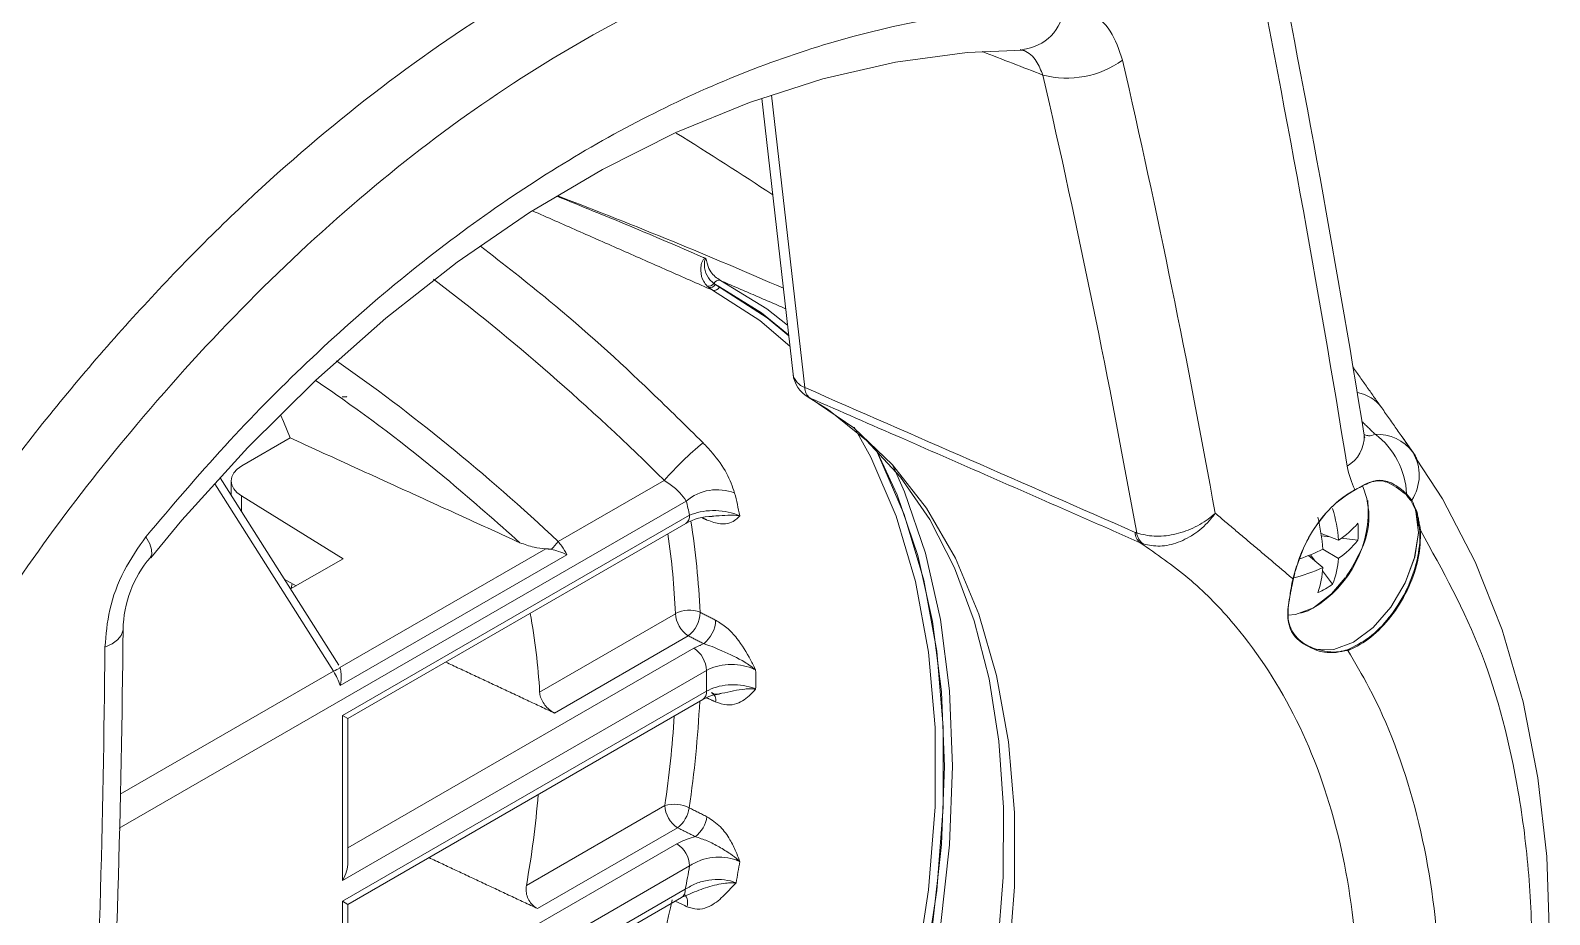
# Model space of a CAD drawing. Extents: x 2 to 136, y 1 to 99.
# Drawn here: x 106.518 to 109.021, y 9.321 to 10.778 of the extents above; entities that cross this region are included whole.
import ezdxf

# ---------------------------------------------------------------- set-up
doc = ezdxf.new("R2010")
doc.units = 0
doc.header["$MEASUREMENT"] = 0
doc.linetypes.add('SLD-Solid', pattern=[0])
doc.layers.add('OBJECT', color=7, linetype='CONTINUOUS')

msp = doc.modelspace()

# ---------------------------------------------------------------- linework, layer by layer
at = {"layer": 'OBJECT', "linetype": 'SLD-Solid', "lineweight": 15}
for p, q in [((107.7228, 10.6658), (107.7742, 10.2114)), ((107.7389, 10.671), (107.7934, 10.1895)), ((107.6463, 10.3592), (107.6532, 10.3556)), ((107.7991, 10.1736), (107.8025, 10.1719)), ((106.8661, 10.0601), (106.9459, 10.1062)), ((108.7998, 10.0766), (108.7763, 10.1101)), ((107.0256, 9.7317), (106.8306, 10.0407)), ((106.8217, 10.0309), (107.017, 9.7217)), ((106.8485, 10.0354), (106.8485, 10.0122)), ((107.5621, 10.0364), (107.3873, 9.9355)), ((107.5983, 10.0023), (106.664, 9.4629)), ((106.8654, 10.0107), (107.0328, 9.9072)), ((106.8654, 9.9856), (106.8654, 10.0107)), ((107.6038, 9.9789), (107.032, 9.6488)), ((107.0408, 9.6437), (107.5975, 9.9651)), ((108.673, 9.9378), (108.6442, 9.9485)), ((108.6587, 9.9431), (108.6448, 9.9448)), ((108.7049, 9.9377), (108.6775, 9.9409)), ((107.3669, 9.9237), (107.0276, 9.7279)), ((107.0281, 9.6981), (107.4016, 9.9138)), ((108.6353, 9.9025), (108.6269, 9.9137)), ((108.647, 9.9228), (108.673, 9.9078)), ((106.9464, 9.8573), (107.0328, 9.9072)), ((108.647, 9.8928), (108.6233, 9.9123)), ((106.9554, 9.8624), (106.936, 9.8736)), ((106.9475, 9.8579), (106.9488, 9.8662)), ((108.6008, 9.8827), (108.601, 9.8833)), ((108.6631, 9.8652), (108.6466, 9.8873)), ((108.5938, 9.8491), (108.5939, 9.8495)), ((107.5805, 9.8166), (107.3566, 9.6874)), ((107.3811, 9.6529), (107.6014, 9.7801)), ((107.6108, 9.7598), (107.0408, 9.4307)), ((106.6657, 9.5189), (107.017, 9.7217)), ((107.032, 9.3771), (107.6316, 9.7232)), ((107.6316, 9.6888), (107.032, 9.3426)), ((107.0408, 9.3375), (107.6254, 9.675)), ((107.0408, 9.6437), (107.032, 9.6488)), ((107.032, 9.6488), (107.032, 9.3771)), ((107.0408, 9.4066), (107.0408, 9.6437)), ((107.5631, 9.5003), (107.3348, 9.3686)), ((107.3532, 9.3306), (107.5839, 9.4638)), ((107.5829, 9.4374), (107.0408, 9.1245)), ((107.032, 9.0709), (107.6038, 9.4009)), ((107.5966, 9.3623), (107.032, 9.0364)), ((107.0408, 9.3375), (107.032, 9.3426)), ((107.032, 9.3426), (107.032, 9.0709)), ((107.0408, 9.0313), (107.5904, 9.3486)), ((107.0408, 9.1004), (107.0408, 9.3375))]:
    msp.add_line(p, q, dxfattribs=at)
at = {"layer": 'OBJECT', "linetype": 'SLD-Solid', "lineweight": 15, "flags": 128}
for points in [[(106.7161, 9.9086), (106.767, 9.9706), (106.8757, 10.0903), (106.9879, 10.2016), (107.1032, 10.3037), (107.2211, 10.3961), (107.34, 10.4777), (107.4601, 10.5489), (107.5812, 10.6095), (107.7024, 10.6593), (107.8232, 10.698), (107.943, 10.7256), (108.0609, 10.7418), (108.1521, 10.7455)], [(107.7651, 10.2924), (107.7313, 10.3189), (107.6546, 10.3657)], [(107.6416, 10.3498), (107.7196, 10.2997), (107.7691, 10.2573)], [(107.7671, 10.2747), (107.7314, 10.3043), (107.6529, 10.3548)], [(107.6532, 10.3556), (107.722, 10.3124), (107.7669, 10.276)], [(107.7991, 10.1736), (107.8329, 10.1525), (107.8954, 10.1023), (107.9511, 10.0418), (107.9995, 9.9716), (108.04, 9.8923), (108.0727, 9.8046), (108.0972, 9.7091), (108.1134, 9.6064), (108.1212, 9.4972), (108.1204, 9.3824), (108.111, 9.2628), (108.0931, 9.1393), (108.0667, 9.0129), (108.0321, 8.8846), (107.9894, 8.7553), (107.939, 8.626), (107.8812, 8.4979), (107.8165, 8.3718), (107.7807, 8.308)], [(107.8025, 10.1719), (107.8742, 10.1229), (107.9383, 10.0622), (107.9944, 9.9904), (108.0419, 9.9081), (108.0803, 9.816), (108.1095, 9.7149), (108.129, 9.6056), (108.1389, 9.4892), (108.1389, 9.3666), (108.129, 9.2388), (108.1095, 9.107), (108.0803, 8.9722), (108.0419, 8.8357), (107.9944, 8.6986), (107.9383, 8.5621), (107.8742, 8.4274), (107.8025, 8.2955)], [(106.9459, 10.1062), (106.9345, 10.1333), (106.9295, 10.1441)], [(107.8749, 10.1241), (107.9024, 10.0747), (107.9444, 9.9772), (107.9762, 9.8697), (107.9976, 9.7533), (108.0083, 9.629), (108.0083, 9.498), (107.9976, 9.3613), (107.9762, 9.2202), (107.9444, 9.076), (107.9024, 8.93), (107.8506, 8.7834), (107.7895, 8.6377), (107.7196, 8.4941), (107.6416, 8.3538)], [(107.9102, 10.0894), (107.9458, 10.0126), (107.9797, 9.9126), (108.0041, 9.804), (108.0188, 9.6879), (108.0238, 9.565), (108.0188, 9.4364), (108.0041, 9.3032), (107.9797, 9.1665), (107.9458, 9.0273), (107.9027, 8.8868), (107.8507, 8.7462), (107.7903, 8.6066), (107.722, 8.4691), (107.6463, 8.3349)], [(107.6529, 8.347), (107.7314, 8.4881), (107.8017, 8.6326), (107.8632, 8.7792), (107.9152, 8.9266), (107.9575, 9.0735), (107.9895, 9.2185), (108.011, 9.3604), (108.0218, 9.4979), (108.0218, 9.6298), (108.011, 9.7548), (107.9895, 9.8719), (107.9575, 9.98), (107.9152, 10.0781), (107.9086, 10.0909)], [(108.7162, 10.1067), (108.7154, 10.1099), (108.7154, 10.1109)], [(108.8036, 8.3278), (108.8388, 8.4111), (108.8926, 8.5591), (108.9377, 8.7074), (108.9734, 8.8549), (108.9994, 9.0007), (109.0153, 9.1436), (109.0208, 9.2821), (109.0162, 9.4162), (109.0016, 9.5463), (108.977, 9.6713), (108.9424, 9.7902), (108.8981, 9.9021), (108.8445, 10.0059), (108.8013, 10.0714)], [(107.6546, 8.3236), (107.7313, 8.459), (107.8005, 8.5978), (107.8617, 8.7387), (107.9143, 8.8807), (107.958, 9.0225), (107.9923, 9.163), (108.0171, 9.3011), (108.032, 9.4356), (108.037, 9.5654), (108.032, 9.6895), (108.0171, 9.8068), (107.9923, 9.9163), (107.958, 10.0172), (107.9387, 10.0611)], [(108.6361, 9.758), (108.6652, 9.7575), (108.6975, 9.7699), (108.7298, 9.7941), (108.7592, 9.8276), (108.7829, 9.8673), (108.7985, 9.9095), (108.8046, 9.9502), (108.8006, 9.9853)], [(108.8007, 9.9851), (108.8046, 9.9499), (108.7984, 9.9093), (108.7828, 9.8672), (108.7592, 9.8275), (108.7298, 9.794), (108.6975, 9.7699), (108.6653, 9.7575), (108.6362, 9.758)], [(106.7081, 9.9435), (106.7142, 9.932), (106.7174, 9.9222), (106.7175, 9.9143), (106.715, 9.9093)], [(108.6318, 9.8265), (108.6614, 9.8492), (108.6842, 9.8759)], [(108.5895, 9.8141), (108.6023, 9.8151), (108.6318, 9.8265)], [(108.6101, 9.8175), (108.6227, 9.8213), (108.6307, 9.8256)], [(106.6405, 9.7612), (106.6523, 9.767), (106.6614, 9.7735), (106.6674, 9.7807), (106.6702, 9.7882), (106.6704, 9.7906)], [(107.5905, 9.3486), (107.5914, 9.3492), (107.6048, 9.3546)]]:
    msp.add_lwpolyline(points, dxfattribs=at)
at = {"layer": 'OBJECT', "linetype": 'SLD-Solid', "lineweight": 15}
for centre, radius, start, end in [((107.1431, 9.2362), 1.9787, 106.5663, 133.4284), ((86.9426, 6.5933), 22.055, 9.17682, 11.56393), ((108.1442, 10.8233), 0.0772, 275.9349, 355.2706), ((108.2255, 10.8552), 0.1559, 255.3029, 306.0024), ((107.652, 10.3569), 0.00922, 73.886, 153.4881), ((107.6351, 10.3669), 0.0105, 256.3085, 325.8038), ((107.6374, 10.3644), 0.0102, 255.585, 329.8959), ((107.6445, 10.3587), 0.0093, 251.9293, 335.3014), ((107.8239, 10.217), 0.05, 186.463, 240.2141), ((107.8027, 10.217), 0.029, 191.0801, 251.275), ((107.8158, 10.19), 0.0224, 181.1803, 233.5146), ((108.6934, 10.1195), 0.0625, 35.5763, 79.9451), ((107.95, 9.6993), 0.5139, 129.0855, 139.01), ((108.6589, 10.1084), 0.0564, 299.972, 2.3615), ((108.6564, 10.0092), 0.1287, 2.1794, 53.2662), ((108.7359, 10.0379), 0.0745, 37.202, 91.9631), ((108.7317, 10.0446), 0.0742, 326.4445, 31.1317), ((107.6491, 9.9424), 0.0785, 68.3317, 130.318), ((106.63, 9.7579), 1.0792, 11.7663, 13.8005), ((108.6997, 10.0209), 0.00047, 235.3224, 12.3035), ((108.5978, 9.9766), 0.1252, 330.039, 23.8632), ((108.7839, 10.0146), 0.00116, 258.668, 337.1261), ((106.5973, 9.7563), 1.0308, 12.4713, 13.8057), ((108.5343, 9.9867), 0.1878, 300.897, 4.983), ((108.4255, 9.9176), 0.2484, 4.6601, 16.895), ((108.7926, 10.0041), 0.00117, 249.8842, 330.0652), ((107.5895, 9.9771), 0.0144, 304.07, 7.2404), ((107.6397, 9.8949), 0.0818, 89.1165, 120.9184), ((106.3172, 9.7631), 1.305, 2.4479, 9.0765), ((108.3348, 9.9019), 0.3129, 3.8345, 13.6662), ((108.5883, 10.0671), 0.1546, 303.2263, 318.9734), ((108.5656, 9.9516), 0.14, 354.2686, 5.7314), ((108.8011, 9.9866), 0.00132, 249.9466, 318.8178), ((108.8012, 9.9863), 0.00132, 249.1352, 318.664), ((106.2793, 9.7601), 1.3024, 2.4878, 8.3023), ((108.3608, 9.9512), 0.0229, 181.4302, 230.5002), ((108.3678, 9.9538), 0.0277, 188.5585, 233.1396), ((108.5943, 10.024), 0.1403, 304.1255, 322.044), ((108.8076, 9.9548), 0.00161, 245.9556, 297.9611), ((107.1931, 10.0956), 0.2517, 316.5978, 320.4982), ((108.512, 10.1971), 0.3058, 288.5494, 296.2186), ((108.505, 10.0048), 0.2208, 324.2814, 335.724), ((106.8565, 9.7879), 0.1861, 139.298, 179.1448), ((108.5408, 10.1173), 0.2484, 283.1025, 295.3375), ((108.4926, 9.9015), 0.1547, 341.0246, 356.7711), ((108.533, 9.9179), 0.1404, 337.9551, 355.8713), ((108.7904, 9.8262), 0.1983, 163.1733, 173.2366), ((108.7903, 9.8262), 0.1982, 163.3397, 173.1276), ((108.5985, 9.8737), 0.000209, 258.2447, 72.3029), ((108.6006, 9.8828), 0.000218, 253.6393, 340.399), ((108.6007, 9.8835), 0.000263, 260.4867, 327.119), ((108.5814, 9.9789), 0.14, 294.2662, 305.7284), ((108.5934, 9.8493), 0.000486, 276.8031, 344.8803), ((108.5934, 9.8496), 0.000481, 276.5772, 345.0671), ((106.3632, 9.6346), 0.9949, 3.0405, 10.5721), ((107.603, 9.7779), 0.0448, 66.2431, 120.0753), ((107.6267, 9.8188), 0.0462, 182.6527, 236.7703), ((107.5704, 9.8201), 0.0506, 307.7425, 358.5436), ((84.2081, 10.0152), 22.4634, 357.21355, 359.42701), ((107.5961, 9.8072), 0.0506, 307.7429, 358.5294), ((107.5855, 9.7211), 0.0462, 2.6524, 56.77), ((108.6353, 9.7572), 0.00115, 315.4181, 40.8244), ((108.6354, 9.7572), 0.00114, 315.5031, 41.7692), ((108.687, 9.7562), 0.00135, 354.5813, 55.6337), ((107.0468, 9.6731), 0.057, 109.2753, 121.4799), ((106.1225, 9.706), 1.5092, 359.3461, 0.6539), ((106.146, 9.7081), 1.5667, 359.4233, 0.5767), ((107.6174, 9.687), 0.0144, 304.071, 7.2394), ((105.7842, 9.7646), 1.8386, 351.6231, 357.1195), ((107.6582, 9.6225), 0.0618, 94.7914, 121.8122), ((107.6478, 9.6964), 0.0125, 230.9727, 287.4594), ((107.6324, 9.6739), 0.0146, 349.1515, 59.1551), ((105.7498, 9.7664), 1.8326, 351.6514, 356.2961), ((105.8367, 9.6394), 1.5224, 349.7536, 355.4467), ((107.5785, 9.4465), 0.056, 63.8023, 105.9609), ((107.6092, 9.5025), 0.0462, 182.653, 236.7701), ((107.5522, 9.5045), 0.0516, 307.9076, 351.3298), ((107.5814, 9.4898), 0.0516, 307.908, 351.3284), ((107.5576, 9.3988), 0.0462, 2.6524, 56.7697), ((105.5818, 9.7573), 2.0532, 348.9076, 350.0032), ((105.6148, 9.7561), 2.1008, 349.4869, 350.4597), ((107.5823, 9.3605), 0.0144, 304.092, 7.2185), ((105.2568, 9.861), 2.3752, 342.2295, 347.4482), ((107.5803, 9.3404), 0.0203, 340.8116, 40.9308)]:
    msp.add_arc(centre, radius, start, end, dxfattribs=at)
for centre, major_axis, ratio, start_param, end_param in [((98.036, 17.1128), (-8.6782, 15.0549), 0.435892, 3.994547, 4.058995), ((137.4212, -3.488), (41.2224, -18.0402), 0.041121, 2.377001, 2.380446), ((94.8107, 15.2508), (-11.7585, 13.1395), 0.561291, 3.880449, 3.934317), ((94.7497, 15.1958), (-11.7075, 13.0528), 0.561109, 3.878912, 3.933702), ((103.4454, 10.2128), (5.4469, -1.2998), 0.337357, 0.746749, 0.792448), ((105.8505, 9.7074), (3.5048, -0.8364), 0.337357, 1.077624, 1.199033), ((107.0334, 8.5644), (-1.4456, 2.1448), 0.522119, 5.078185, 5.290091), ((107.0055, 8.6075), (-1.2421, 1.844), 0.519337, 5.123317, 5.358835), ((107.814, 9.4344), (10.7401, -4.7129), 0.058267, 1.54758, 1.598277), ((106.9085, 10.0348), (0.06, -0.0009), 0.587275, 2.36523, 3.918573), ((95.7616, 15.7998), (-5.5041, 16.751), 0.560269, 4.114052, 4.16792), ((106.9899, 9.7), (-0.0296, 0.0522), 0.572321, 4.36382, 4.804025), ((107.0108, 9.3893), (0.0212, 0.0367), 0.577335, 4.71243, 5.497828)]:
    msp.add_ellipse(centre, major_axis=major_axis, ratio=ratio, start_param=start_param, end_param=end_param, dxfattribs=at)
for points, knots in [([(106.3124, 9.8172), (106.3695, 9.9006), (106.4837, 10.0679), (106.6725, 10.2946), (106.8719, 10.4999), (107.0817, 10.6785), (107.2985, 10.8292), (107.5191, 10.9495), (107.7407, 11.0369), (107.9601, 11.0924), (108.1606, 11.1135), (108.341, 11.1091), (108.4464, 11.0893), (108.4991, 11.0795)], [0, 0, 0, 0, 0.094729, 0.189754, 0.284474, 0.379253, 0.474339, 0.569114, 0.662863, 0.756911, 0.850666, 0.925332, 1, 1, 1, 1]), ([(108.522, 10.9647), (108.4575, 10.9764), (108.3284, 10.9999), (108.1228, 10.9955), (107.9121, 10.9619), (107.6982, 10.8949), (107.4844, 10.7972), (107.2743, 10.6702), (107.0708, 10.5148), (106.8759, 10.3348), (106.7013, 10.1428), (106.5463, 9.9462), (106.4571, 9.8134), (106.4125, 9.7469)], [0, 0, 0, 0, 0.094108, 0.188508, 0.282606, 0.376776, 0.471253, 0.56542, 0.658464, 0.751806, 0.844857, 0.922428, 1, 1, 1, 1]), ([(106.7081, 9.9435), (106.751, 9.9941), (106.8367, 10.0952), (106.9739, 10.2339), (107.1171, 10.3614), (107.2645, 10.4746), (107.4136, 10.5719), (107.5647, 10.654), (107.7183, 10.7206), (107.8805, 10.7729), (108.0495, 10.8088), (108.1637, 10.8142), (108.2211, 10.817)], [0, 0, 0, 0, 0.095398, 0.190796, 0.288955, 0.387113, 0.482516, 0.577919, 0.676107, 0.774295, 0.886604, 1, 1, 1, 1]), ([(108.3171, 10.7291), (108.3114, 10.746), (108.2999, 10.7799), (108.2652, 10.8111), (108.2357, 10.815), (108.2211, 10.817)], [0, 0, 0, 0, 0.336948, 0.673845, 1, 1, 1, 1]), ([(108.1483, 10.7463), (108.1505, 10.7458), (108.1614, 10.7434), (108.1757, 10.7291), (108.1827, 10.7123), (108.1859, 10.7044)], [0, 0, 0, 0, 0.119031, 0.589734, 1, 1, 1, 1]), ([(107.3852, 10.5045), (107.4252, 10.4884), (107.5054, 10.456), (107.5865, 10.4212), (107.6279, 10.4031), (107.6294, 10.4025)], [0, 0, 0, 0, 0.489016, 0.981927, 1, 1, 1, 1]), ([(107.626, 10.0982), (107.5977, 10.1262), (107.5156, 10.2072), (107.3944, 10.3174), (107.2973, 10.3927), (107.2592, 10.4223)], [0, 0, 0, 0, 0.242394, 0.702748, 1, 1, 1, 1]), ([(107.6294, 10.4025), (107.6292, 10.4024), (107.6281, 10.4021), (107.6261, 10.4001), (107.6235, 10.395), (107.6223, 10.3885), (107.622, 10.377), (107.6251, 10.3658), (107.6306, 10.3591), (107.6326, 10.3567)], [0, 0, 0, 0, 0.008118, 0.048442, 0.130029, 0.293207, 0.3933, 0.782546, 1, 1, 1, 1]), ([(107.6438, 10.361), (107.6415, 10.3629), (107.6351, 10.3682), (107.6303, 10.3776), (107.6282, 10.3878), (107.6279, 10.3937), (107.6287, 10.3985), (107.6295, 10.4005), (107.6301, 10.401), (107.6304, 10.4011), (107.6307, 10.4012), (107.6309, 10.4011), (107.6311, 10.401), (107.6312, 10.401), (107.6313, 10.4009)], [0, 0, 0, 0, 0.214458, 0.602039, 0.702181, 0.864583, 0.942295, 0.97557, 0.983154, 0.986471, 0.990655, 0.99486, 0.995497, 1, 1, 1, 1]), ([(107.6313, 10.4009), (107.6312, 10.4009), (107.6312, 10.401), (107.6309, 10.4014), (107.6304, 10.4019), (107.6297, 10.4023), (107.6294, 10.4025)], [0, 0, 0, 0, 0.054644, 0.112781, 0.553294, 1, 1, 1, 1]), ([(107.6546, 10.3657), (107.6488, 10.3698), (107.6396, 10.3762), (107.6332, 10.3901), (107.6318, 10.398), (107.6313, 10.4009)], [0, 0, 0, 0, 0.518085, 0.825347, 1, 1, 1, 1]), ([(106.9875, 10.2011), (106.9984, 10.1937), (107.0741, 10.1418), (107.188, 10.0542), (107.2859, 9.9675), (107.3242, 9.9336)], [0, 0, 0, 0, 0.092832, 0.645197, 1, 1, 1, 1]), ([(107.0315, 10.1738), (107.0316, 10.1738), (107.0321, 10.1738), (107.0346, 10.1737), (107.0371, 10.1739), (107.0385, 10.1743), (107.0388, 10.1744)], [0, 0, 0, 0, 0.01266, 0.192937, 0.849548, 1, 1, 1, 1]), ([(108.3462, 9.9336), (108.32, 9.9451), (108.1888, 10.0028), (108.0076, 10.0823), (107.8526, 10.15), (107.8025, 10.1719)], [0, 0, 0, 0, 0.144675, 0.723378, 1, 1, 1, 1]), ([(107.626, 10.0982), (107.6311, 10.0928), (107.6463, 10.0768), (107.6668, 10.0477), (107.6743, 10.0262), (107.678, 10.0154)], [0, 0, 0, 0, 0.201187, 0.599016, 1, 1, 1, 1]), ([(108.7166, 10.1116), (108.7186, 10.1109), (108.7238, 10.1088), (108.7297, 10.111), (108.7333, 10.1124)], [0, 0, 0, 0, 0.376144, 1, 1, 1, 1]), ([(108.7002, 10.021), (108.7001, 10.0211), (108.6939, 10.0319), (108.6905, 10.0458), (108.6871, 10.0595)], [0, 0, 0, 0, 0.008014, 1, 1, 1, 1]), ([(107.5983, 10.0023), (107.5951, 10.0068), (107.5888, 10.0158), (107.575, 10.0276), (107.5654, 10.0342), (107.5621, 10.0364)], [0, 0, 0, 0, 0.396075, 0.797139, 1, 1, 1, 1]), ([(108.6007, 9.8832), (108.6058, 9.8992), (108.616, 9.9311), (108.6439, 9.9745), (108.6733, 10.0049), (108.6928, 10.0165), (108.7002, 10.021)], [0, 0, 0, 0, 0.276323, 0.552659, 0.828641, 1, 1, 1, 1]), ([(108.6995, 10.0205), (108.6876, 10.0128), (108.6637, 9.9976), (108.6324, 9.9589), (108.6111, 9.9191), (108.6036, 9.8935), (108.6007, 9.8836)], [0, 0, 0, 0, 0.275404, 0.5508, 0.826442, 1, 1, 1, 1]), ([(108.7837, 10.0135), (108.7732, 10.0215), (108.7546, 10.0359), (108.7297, 10.0363), (108.7138, 10.0279), (108.7015, 10.0215), (108.6995, 10.0205)], [0, 0, 0, 0, 0.350739, 0.62487, 0.939555, 1, 1, 1, 1]), ([(108.7002, 10.021), (108.7107, 10.0268), (108.7288, 10.0368), (108.75, 10.0373), (108.7709, 10.0269), (108.7815, 10.0173), (108.785, 10.0141)], [0, 0, 0, 0, 0.35693, 0.612991, 0.87017, 1, 1, 1, 1]), ([(107.6865, 9.978), (107.6847, 9.9788), (107.6776, 9.9819), (107.6624, 9.9857), (107.6414, 9.9871), (107.6204, 9.985), (107.6093, 9.9809), (107.6038, 9.9789)], [0, 0, 0, 0, 0.075651, 0.298161, 0.527692, 0.762957, 1, 1, 1, 1]), ([(107.6324, 9.971), (107.6401, 9.9683), (107.6545, 9.9631), (107.6701, 9.9656), (107.6795, 9.9708), (107.6842, 9.9754), (107.6862, 9.9776), (107.6865, 9.978), (107.6865, 9.978)], [0, 0, 0, 0, 0.315256, 0.591485, 0.816996, 0.968797, 0.996837, 1, 1, 1, 1]), ([(107.6865, 9.978), (107.6864, 9.978), (107.6856, 9.9781), (107.6809, 9.9788), (107.67, 9.9794), (107.6553, 9.9782), (107.6449, 9.9775), (107.641, 9.9772)], [0, 0, 0, 0, 0.005712, 0.066018, 0.37118, 0.766508, 1, 1, 1, 1]), ([(108.3404, 9.9497), (108.3498, 9.9473), (108.3684, 9.9427), (108.4014, 9.946), (108.4338, 9.9566), (108.4562, 9.9704), (108.467, 9.9797), (108.4697, 9.9822), (108.4698, 9.9823)], [0, 0, 0, 0, 0.228126, 0.456191, 0.685931, 0.91858, 0.996838, 1, 1, 1, 1]), ([(108.4698, 9.9823), (108.4697, 9.9822), (108.4675, 9.979), (108.4583, 9.9669), (108.4386, 9.9486), (108.4092, 9.9329), (108.3784, 9.9259), (108.3603, 9.9297), (108.3512, 9.9316)], [0, 0, 0, 0, 0.003163, 0.081335, 0.313863, 0.5436, 0.77177, 1, 1, 1, 1]), ([(106.7081, 9.9435), (106.6953, 9.9253), (106.6696, 9.889), (106.6457, 9.8235), (106.6422, 9.7817), (106.6405, 9.7612)], [0, 0, 0, 0, 0.337926, 0.67584, 1, 1, 1, 1]), ([(108.6878, 9.7573), (108.6998, 9.7631), (108.7238, 9.7747), (108.7576, 9.8093), (108.785, 9.852), (108.8028, 9.8995), (108.8076, 9.9337), (108.807, 9.9506), (108.807, 9.9533)], [0, 0, 0, 0, 0.192566, 0.385131, 0.577738, 0.770507, 0.963513, 1, 1, 1, 1]), ([(108.8084, 9.9533), (108.8079, 9.9384), (108.8069, 9.9086), (108.7902, 9.86), (108.7643, 9.8155), (108.7311, 9.7796), (108.7046, 9.7624), (108.6906, 9.7569), (108.6884, 9.7561)], [0, 0, 0, 0, 0.193241, 0.386488, 0.579566, 0.772391, 0.965024, 1, 1, 1, 1]), ([(108.8084, 8.3799), (108.843, 8.4743), (108.9132, 8.6653), (108.9641, 8.9054), (108.9871, 9.0974), (108.9936, 9.244), (108.9884, 9.3868), (108.9662, 9.5607), (108.9156, 9.7594), (108.8444, 9.8882), (108.8084, 9.9533)], [0, 0, 0, 0, 0.158308, 0.320393, 0.4075, 0.494607, 0.584228, 0.67385, 0.834938, 1, 1, 1, 1]), ([(107.3242, 9.9336), (107.3318, 9.9308), (107.345, 9.9257), (107.3603, 9.9243), (107.3669, 9.9237)], [0, 0, 0, 0, 0.575316, 1, 1, 1, 1]), ([(107.4016, 9.9138), (107.4016, 9.9138), (107.3975, 9.9157), (107.3894, 9.9193), (107.38, 9.9216), (107.376, 9.9227)], [0, 0, 0, 0, 0.008863, 0.572487, 1, 1, 1, 1]), ([(107.4016, 9.9138), (107.399, 9.9186), (107.3949, 9.9261), (107.3893, 9.933), (107.3873, 9.9355)], [0, 0, 0, 0, 0.64669, 1, 1, 1, 1]), ([(108.3462, 8.0413), (108.3922, 8.1204), (108.4843, 8.2788), (108.5901, 8.5283), (108.6656, 8.7798), (108.706, 9.0268), (108.7083, 9.2593), (108.6743, 9.4713), (108.6039, 9.6566), (108.5159, 9.7879), (108.4272, 9.8776), (108.3732, 9.9149), (108.3462, 9.9336)], [0, 0, 0, 0, 0.107626, 0.215248, 0.326099, 0.436946, 0.546986, 0.657027, 0.766705, 0.876388, 0.938194, 1, 1, 1, 1]), ([(108.6361, 9.7564), (108.6246, 9.7619), (108.6022, 9.7725), (108.5886, 9.8), (108.5892, 9.8254), (108.5923, 9.8429), (108.5934, 9.8488)], [0, 0, 0, 0, 0.308983, 0.604098, 0.866165, 1, 1, 1, 1]), ([(108.5936, 9.8496), (108.5914, 9.8366), (108.5872, 9.8107), (108.5967, 9.7825), (108.6174, 9.7653), (108.6321, 9.7596), (108.6361, 9.758)], [0, 0, 0, 0, 0.306652, 0.614033, 0.892132, 1, 1, 1, 1]), ([(107.7127, 9.7238), (107.7126, 9.7239), (107.7099, 9.7294), (107.7009, 9.7473), (107.6862, 9.7717), (107.6655, 9.7944), (107.653, 9.8021), (107.6467, 9.8059)], [0, 0, 0, 0, 0.002801, 0.172014, 0.557121, 0.77845, 1, 1, 1, 1]), ([(107.6271, 9.7672), (107.6317, 9.7656), (107.6417, 9.7622), (107.6645, 9.7519), (107.6862, 9.7424), (107.704, 9.7308), (107.7098, 9.7263), (107.7126, 9.7239), (107.7127, 9.7238)], [0, 0, 0, 0, 0.152595, 0.335214, 0.766582, 0.880805, 0.996724, 1, 1, 1, 1]), ([(108.6362, 9.758), (108.649, 9.7551), (108.6666, 9.7511), (108.6833, 9.756), (108.6878, 9.7573)], [0, 0, 0, 0, 0.728743, 1, 1, 1, 1]), ([(108.6884, 9.7561), (108.6754, 9.7536), (108.6578, 9.7502), (108.6407, 9.7551), (108.6362, 9.7564)], [0, 0, 0, 0, 0.736891, 1, 1, 1, 1]), ([(108.6884, 9.7561), (108.7002, 9.736), (108.7462, 9.6584), (108.8046, 9.502), (108.8429, 9.2757), (108.8405, 9.0272), (108.8042, 8.7972), (108.7507, 8.5954), (108.7091, 8.4826), (108.6884, 8.4262)], [0, 0, 0, 0, 0.062217, 0.241055, 0.419891, 0.59818, 0.776471, 0.888235, 1, 1, 1, 1]), ([(107.0279, 9.7269), (107.0287, 9.7239), (107.0301, 9.7181), (107.0299, 9.7077), (107.0288, 9.701), (107.0281, 9.6982), (107.0281, 9.6981)], [0, 0, 0, 0, 0.378294, 0.740606, 0.99227, 1, 1, 1, 1]), ([(107.6316, 9.7232), (107.6369, 9.7257), (107.6474, 9.7305), (107.6674, 9.7333), (107.6878, 9.7323), (107.7031, 9.7283), (107.7105, 9.7248), (107.7127, 9.7238)], [0, 0, 0, 0, 0.227471, 0.454855, 0.682237, 0.909583, 1, 1, 1, 1]), ([(107.3566, 9.6874), (107.357, 9.6846), (107.3579, 9.679), (107.3623, 9.67), (107.3686, 9.6618), (107.3752, 9.6561), (107.3795, 9.6538), (107.3811, 9.6529)], [0, 0, 0, 0, 0.216607, 0.433171, 0.650771, 0.869524, 1, 1, 1, 1]), ([(107.7127, 9.6923), (107.7105, 9.6932), (107.7031, 9.6963), (107.6878, 9.6995), (107.6674, 9.6998), (107.6474, 9.6964), (107.6369, 9.6913), (107.6316, 9.6888)], [0, 0, 0, 0, 0.090606, 0.317989, 0.545362, 0.772689, 1, 1, 1, 1]), ([(107.6467, 9.6711), (107.653, 9.669), (107.6655, 9.6647), (107.6862, 9.6684), (107.7009, 9.6796), (107.7099, 9.6893), (107.7126, 9.6922), (107.7127, 9.6923)], [0, 0, 0, 0, 0.22155, 0.442879, 0.827985, 0.997202, 1, 1, 1, 1]), ([(107.7127, 9.6923), (107.7126, 9.6923), (107.7098, 9.6925), (107.704, 9.6928), (107.6862, 9.6923), (107.6685, 9.6874), (107.6543, 9.685), (107.6529, 9.6848)], [0, 0, 0, 0, 0.0046, 0.16734, 0.327699, 0.933304, 1, 1, 1, 1]), ([(107.6865, 9.4079), (107.6865, 9.408), (107.6862, 9.409), (107.6842, 9.4146), (107.6795, 9.4269), (107.6701, 9.4458), (107.6545, 9.4674), (107.6401, 9.4769), (107.6324, 9.482)], [0, 0, 0, 0, 0.003163, 0.031203, 0.183004, 0.408517, 0.684745, 1, 1, 1, 1]), ([(107.6131, 9.4491), (107.6122, 9.4488), (107.601, 9.4461), (107.5916, 9.4416), (107.5829, 9.4374)], [0, 0, 0, 0, 0.081827, 1, 1, 1, 1]), ([(107.6131, 9.4491), (107.6197, 9.4469), (107.6332, 9.4426), (107.6526, 9.4323), (107.67, 9.4218), (107.6809, 9.4133), (107.6856, 9.4088), (107.6864, 9.408), (107.6865, 9.4079)], [0, 0, 0, 0, 0.245859, 0.504617, 0.760111, 0.957333, 0.996308, 1, 1, 1, 1]), ([(107.6038, 9.4009), (107.6097, 9.4044), (107.621, 9.4109), (107.6419, 9.4154), (107.6622, 9.4155), (107.6773, 9.4122), (107.6845, 9.4089), (107.6865, 9.4079)], [0, 0, 0, 0, 0.252207, 0.478104, 0.698139, 0.91548, 1, 1, 1, 1]), ([(107.3348, 9.3686), (107.3345, 9.3654), (107.3339, 9.359), (107.3365, 9.3488), (107.3414, 9.3399), (107.3474, 9.3338), (107.3515, 9.3315), (107.3532, 9.3306)], [0, 0, 0, 0, 0.220857, 0.441926, 0.65769, 0.867328, 1, 1, 1, 1]), ([(107.6803, 9.3728), (107.6787, 9.3735), (107.6717, 9.3763), (107.6565, 9.3791), (107.635, 9.3781), (107.6136, 9.3726), (107.6023, 9.3657), (107.5966, 9.3623)], [0, 0, 0, 0, 0.066218, 0.289537, 0.521764, 0.76004, 1, 1, 1, 1]), ([(107.5995, 9.3337), (107.6052, 9.3319), (107.6166, 9.3283), (107.6369, 9.3328), (107.6569, 9.3474), (107.6708, 9.3634), (107.6789, 9.3715), (107.6803, 9.3728), (107.6803, 9.3728)], [0, 0, 0, 0, 0.174612, 0.349138, 0.641913, 0.941153, 0.997521, 1, 1, 1, 1]), ([(107.6803, 9.3728), (107.6802, 9.3728), (107.6779, 9.3729), (107.6723, 9.373), (107.6573, 9.3722), (107.6334, 9.3668), (107.6143, 9.3589), (107.6047, 9.355)], [0, 0, 0, 0, 0.00378, 0.106781, 0.248277, 0.624075, 1, 1, 1, 1])]:
    msp.add_open_spline(points, degree=3, knots=knots, dxfattribs=at)
for points in [[(107.3449, 10.4806), (107.6416, 10.3498)], [(107.6546, 10.3657), (107.762, 10.3193)], [(107.6326, 10.3567), (107.6349, 10.3545)], [(107.6349, 10.3545), (107.6416, 10.3498)], [(107.6463, 10.3592), (107.6438, 10.361)], [(107.6529, 10.3548), (107.6463, 10.3592)], [(108.6966, 10.2232), (108.7442, 10.1558)], [(108.7442, 10.1558), (108.7953, 10.083)], [(108.7333, 10.1124), (108.7115, 10.1334)], [(107.3242, 9.9336), (106.9459, 10.1062)], [(108.7953, 10.083), (108.7994, 10.0763)], [(108.7994, 10.0763), (108.8019, 10.0722)], [(108.7922, 10.003), (108.7837, 10.0135)], [(108.785, 10.0141), (108.7936, 10.0036)], [(108.8006, 9.9853), (108.7922, 10.003)], [(108.7936, 10.0036), (108.8021, 9.9857)], [(107.6251, 9.9744), (107.6324, 9.971)], [(108.4698, 9.9823), (108.5985, 9.8735)], [(108.8006, 9.9853), (108.8007, 9.9851)], [(108.807, 9.9533), (108.8007, 9.9851)], [(108.8022, 9.9854), (108.8021, 9.9857)], [(108.8022, 9.9854), (108.8084, 9.9533)], [(108.3379, 9.9507), (108.3404, 9.9497)], [(107.376, 9.9227), (107.3669, 9.9237)], [(108.3512, 9.9316), (108.3462, 9.9336)], [(108.5935, 9.8491), (108.5985, 9.8735)], [(108.5985, 9.8739), (108.5936, 9.8499)], [(108.5985, 9.8735), (108.6006, 9.8826)], [(108.6007, 9.8832), (108.6006, 9.8826)], [(108.5935, 9.8491), (108.5934, 9.8488)], [(107.6467, 9.8059), (107.621, 9.8189)], [(107.6014, 9.7801), (107.6271, 9.7672)], [(107.6271, 9.7672), (107.6108, 9.7598)], [(108.6362, 9.758), (108.6361, 9.758)], [(108.6361, 9.7564), (108.6362, 9.7564)], [(107.0276, 9.7279), (107.0279, 9.7269)], [(107.3811, 9.6529), (107.202, 9.7368)], [(107.6321, 9.6779), (107.6467, 9.6711)], [(107.6324, 9.482), (107.6032, 9.4967)], [(107.5839, 9.4638), (107.6131, 9.4491)], [(107.3532, 9.3306), (107.1742, 9.4146)], [(107.58, 9.3426), (107.5995, 9.3337)]]:
    msp.add_open_spline(points, degree=1, dxfattribs=at)

doc.saveas('drawing.dxf')
